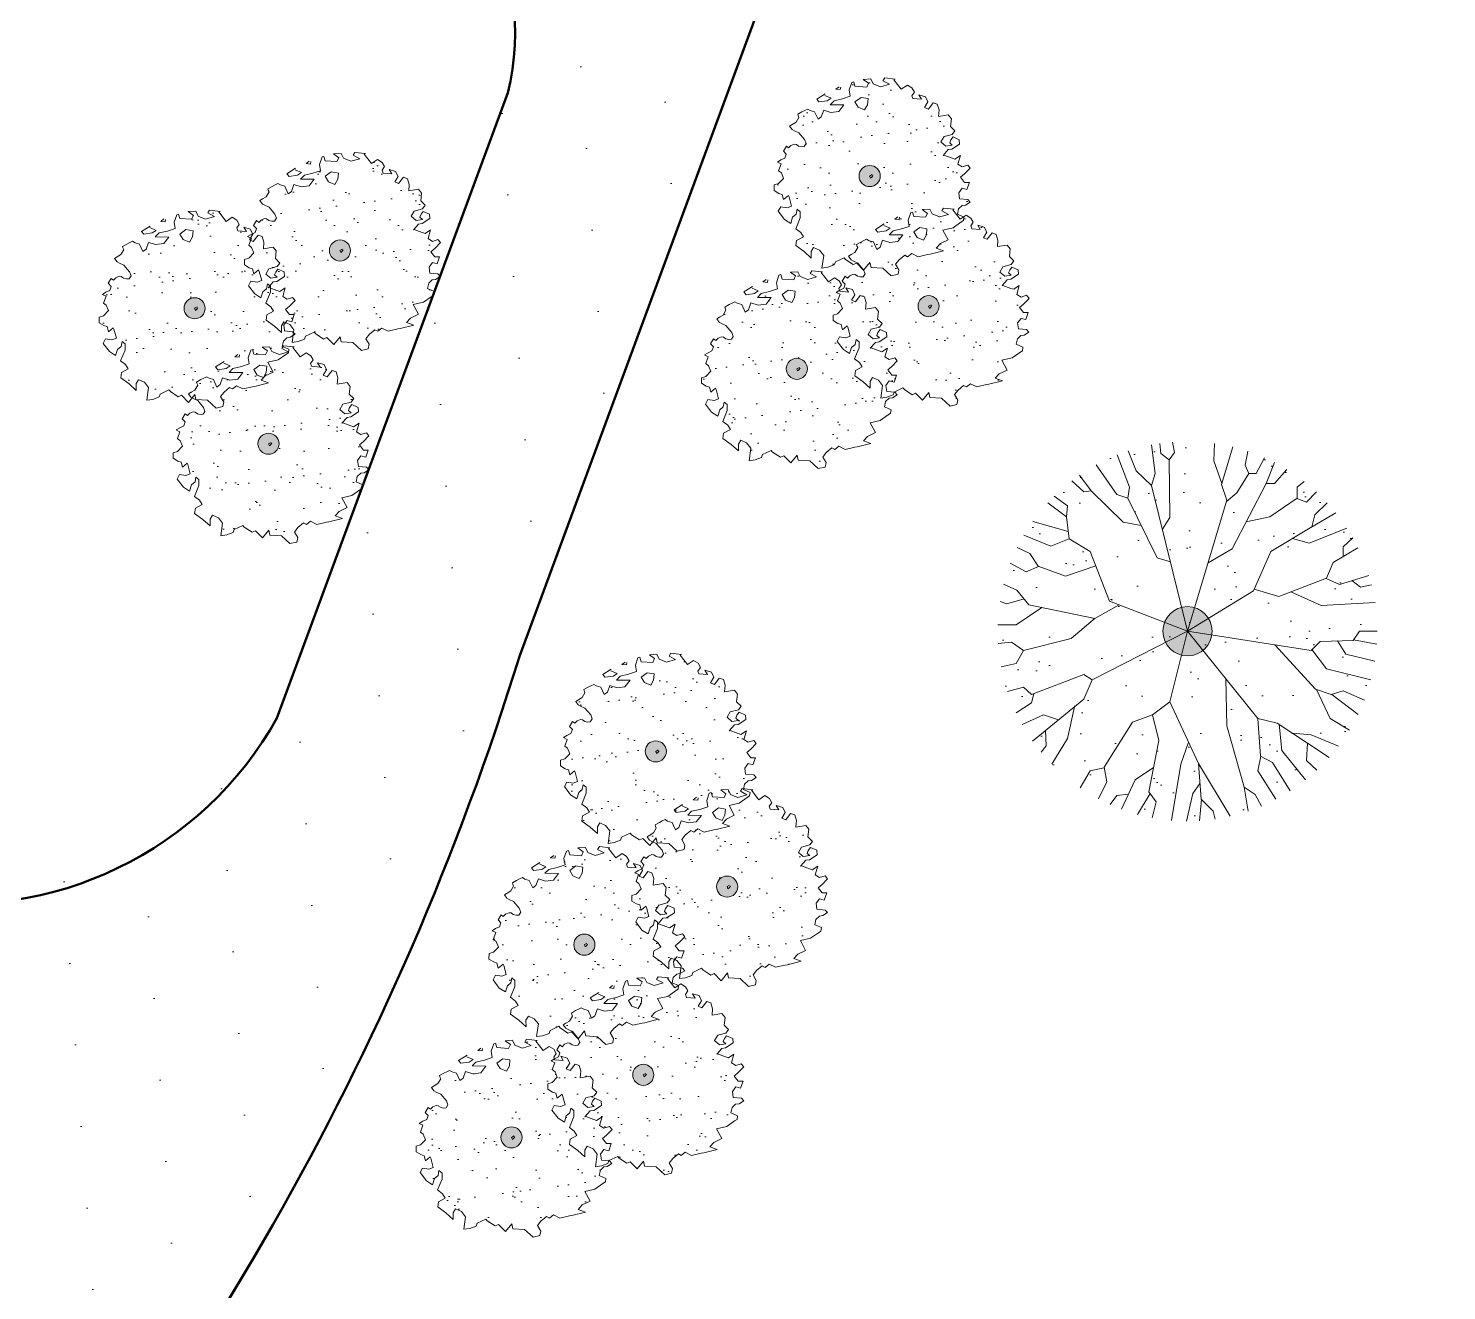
# Model space of a CAD drawing. Header units: millimetres. Extents: x -1763 to 200130, y 32327 to 185293.
# Drawn here: x 77843 to 91613, y 65595 to 77848 of the extents above; entities that cross this region are included whole.
import ezdxf

# ---------------------------------------------------------------- set-up
doc = ezdxf.new("R2010")
doc.units = ezdxf.units.MM
for name, color, linetype, lineweight in [('3', 7, 'Continuous', 9), ('road', 7, 'Continuous', 50), ('trees', 7, 'Continuous', 20)]:
    doc.layers.add(name, color=color, linetype=linetype, lineweight=lineweight)
pattern_1 = [(93.99999999999993, (-123843172.1854587, -85020526.08981256), (-819.5010654109351, 340.5390314124682), [0, -793.7499999999999])]
pattern_2 = [(37.50000000000001, (0, 0), (-3.200062591968091, 97.88264746586847), [0, -77.21600000000001, 0, -86.36, 0, -82.55]), (7.499999999999999, (0, 0), (89.90465662760053, 143.3650201136709), [0, -41.65600000000001, 0, -69.596, 0, -26.67]), (327.5, (-62.48399999999999, 0), (158.1984740482916, 0.2874369357091382), [0, -25.4, 0, -91.44, 0, -119.38]), (317.5, (-62.48399999999999, 0), (152.7112904944594, 44.58586465144325), [0, -12.7, 0, -59.944, 0, -68.58])]

# ---------------------------------------------------------------- blocks, each defined once
blk = doc.blocks.new('K12-2')
at = {"linetype": 'Continuous'}
h = blk.add_hatch(dxfattribs=at)
h.set_pattern_fill('AR-SAND', scale=2, style=0)
h.set_pattern_definition(pattern_2)
h.paths.add_polyline_path([(106.7599999998965, 191.7999999996027), (104.3799999999938, 199.0479999999443), (110.6699999998018, 207.7104999998483), (104.7199999998157, 218.1399999999485), (93.32999999992532, 225.3874999996697), (78.19949999998423, 215.1344999997454), (60.00999999992199, 238.4689999998955), (63.40949999980869, 239.8829999997324), (37.22999999990861, 242.8884999999355), (32.80999999992854, 235.9944999998333), (48.95999999985361, 227.3319999999294), (26.8599999999424, 220.968499999799), (8.499999999912687, 228.3924999996962), (2.719999999953866, 240.4139999998734), (-15.98000000012692, 239.3529999999373), (-2.890000000206771, 229.8069999997097), (-7.310000000186828, 220.2609999999332), (-36.38000000001011, 222.2054999997417), (-39.44050000018433, 233.1659999999829), (-44.2000000000462, 231.7514999999694), (-50.49000000008347, 213.1899999999369), (-47.94000000015331, 197.6339999996489), (-67.32000000011107, 191.2699999998002), (-88.06000000004312, 186.4974999998594), (-97.58000000010905, 176.7749999999069), (-63.75000000002728, 176.4214999998294), (-76.33050000004188, 159.9809999997888), (-96.0500000001066, 157.5060000000085), (-113.7300000000341, 163.1634999998787), (-119.8504999999841, 146.3694999997606), (-127.8400000001075, 140.5359999998836), (-136.5100000000438, 159.0974999999162), (-147.3900000000886, 162.2789999996676), (-153.5100000000984, 165.9915000000183), (-160.4800000000064, 162.6329999999148), (-167.7900000001952, 158.9205000000222), (-178.1605000001055, 152.9104999999618), (-177.3100000000359, 149.7285000000339), (-175.4400000002079, 144.9554999999236), (-182.4100000001181, 133.1109999996406), (-191.5900000001336, 127.6315000000035), (-198.2199999999921, 123.5659999997515), (-192.1000000002114, 115.080499999749), (-186.3200000000233, 111.898499999821), (-175.4400000002079, 106.948999999986), (-161.1600000001108, 90.1549999998679), (-157.420500000173, 80.25550000002113), (-162.1800000000349, 73.00799999984154), (-168.9800000001468, 72.65499999994063), (-176.1200000000845, 74.4219999996858), (-181.5599999999922, 78.48849999981759), (-186.6600000000745, 79.19499999979598), (-194.9905000001327, 75.48299999962181), (-200.7700000001478, 69.6494999997376), (-206.3800000000829, 74.06849999960832), (-213.6900000000442, 61.87149999959366), (-206.5500000001066, 54.26999999963298), (-210.1205000001301, 44.37099999995553), (-219.9805000000213, 39.77450000002136), (-228.4799999999905, 34.29400000004536), (-219.3000000002048, 29.87499999971624), (-225.5905000001822, 12.90500000004249), (-218.6200000001027, 7.601999999678797), (-213.0100000001675, -5.833500000335321), (-225.4199999999856, -18.73750000004658), (-236.1300000000028, -22.09650000031979), (-236.3000000000302, -35.70850000005884), (-224.5700000000853, -42.77900000033696), (-216.4105000001673, -45.4310000000114), (-213.1800000001949, -58.15900000015974), (-201.279999999997, -48.25900000014372), (-199.7499999999945, -51.61799999996565), (-193.800000000012, -74.24500000025), (-204.680000000053, -78.3110000002125), (-220.3200000001288, -75.83599999998114), (-226.2705000000551, -87.32600000030654), (-210.9700000000904, -107.4785000000702), (-195.5000000000382, -117.2010000000228), (-190.7400000000071, -101.9980000000941), (-182.070000000067, -94.57400000019696), (-179.6900000001642, -82.37650000001304), (-172.2100000001792, -88.38700000024254), (-172.2100000001792, -103.4125000001077), (-183.090500000164, -130.2825000002485), (-170.8500000002004, -139.6509999999616), (-164.2200000001158, -150.2580000001253), (-181.2200000001667, -159.4505000002755), (-182.9200000001965, -172.3544999999866), (-162.3505000000021, -187.2040000002962), (-144.5000000001073, -203.2905000000974), (-144.6700000001347, -186.6735000003245), (-138.7200000001485, -176.951000000372), (-124.2700000000241, -183.3145000000513), (-113.9005000000016, -196.3960000002771), (-118.1500000000142, -227.685000000296), (-103.3605000000079, -225.564000000304), (-87.55050000013398, -219.7304999999687), (-85.0000000000382, -212.4825000000783), (-63.41000000020539, -202.2295000001614), (-60.01000000014926, -206.295500000124), (-40.63000000019201, -219.2000000000044), (-32.130499999992, -215.4880000002813), (-14.96000000019922, -232.9880000002086), (0.6799999998765998, -213.7200000001976), (3.399499999886757, -226.0940000001065), (32.29999999985013, -227.8620000001901), (53.20949999986625, -247.3070000000953), (70.20999999986088, -243.2410000001255), (72.24999999994178, -232.2815000002302), (64.25999999987833, -218.4930000003078), (72.92949999987472, -207.5330000002432), (86.86999999986436, -196.0430000003762), (93.84000000000017, -199.9315000002753), (104.0399999999427, -191.9765000002371), (119.8499999998166, -199.7545000003811), (143.479500000012, -194.2750000002924), (149.5999999999658, -193.3905000000814), (183.0899999999928, -184.905999999959), (165.0700000000143, -178.1880000003221), (175.0994999999893, -167.4050000001444), (194.4799999998868, -158.0360000002693), (181.3894999997974, -133.6410000003525), (206.7199999999065, -127.9845000003697), (225.9299999998366, -114.3730000003415), (232.3899999998976, -110.3065000002098), (233.4099999998215, -101.4680000002991), (217.2599999998965, -94.39750000001368), (219.9799999998504, -81.13950000006301), (228.8194999998741, -72.83100000040578), (237.1499999999287, -71.77000000001863), (248.7099999998463, -64.52250000029743), (242.9299999998875, -57.98200000026554), (222.5300000000061, -56.03700000028766), (220.6599999999526, -41.36450000033077), (228.9899999998416, -30.05100000018865), (240.7194999998428, -33.23350000027859), (247.0099999998202, -15.55550000011863), (235.1094999999078, -15.55550000011863), (225.24999999996, -3.005000000033772), (235.1094999999078, 5.3034999996235), (248.8799999998737, 19.445499999616), (242.7599999998638, 27.04700000003503), (228.9899999998416, 22.62749999999506), (218.2794999998805, 29.34449999975185), (224.5699999998579, 50.91099999981093), (210.7999999998356, 41.89599999972416), (203.9999999999533, 44.19399999960285), (183.9399999998932, 51.61849999967671), (181.8999999998159, 50.91099999981087), (194.6499999999105, 65.40699999959178), (203.8294999999853, 66.64449999971112), (222.8699999998317, 79.01849999961996), (222.0199999999313, 89.97849999968454), (206.5499999998792, 96.8724999997867), (200.9399999999478, 89.62499999961445), (198.2199999999939, 82.37749999989316), (204.5099999998019, 76.72049999973387), (188.699999999928, 74.24549999996087), (176.4599999999082, 84.67549999977197), (184.2799999999443, 97.75649999982852), (204.6799999998257, 103.2364999996353), (211.309999999914, 112.0750000000044), (200.0899999998183, 122.8584999998929), (202.4695000000065, 141.9499999997207), (194.8199999999379, 151.4959999999483), (170.3399999998983, 147.4299999999857), (171.8699999999007, 163.693499999681), (167.449999999917, 177.8354999996737), (157.2499999999782, 181.3709999996718), (145.3500000000094, 165.6379999999408), (135.6599999999162, 169.7034999997413), (143.9899999998051, 183.4924999998256), (138.039999999819, 196.0429999999178), (121.7194999999265, 200.8164999997462), (128.1799999999312, 190.0329999998576)])
h.paths.add_polyline_path([(-12.58000000007092, 163.8699999998572), (-28.22050000008675, 170.2339999997057), (-36.38000000001009, 183.8454999997339), (-21.42000000003463, 194.8054999997985), (-3.91000000013082, 191.7999999996028), (-5.440000000133297, 176.7749999999069)], flags=16)
h.paths.add_polyline_path([(26.14384128001319, 0, -1), (-26.14384128001319, 0, -1)], flags=16)
h = blk.add_hatch(color=256, dxfattribs=at)
edge = h.paths.add_edge_path()
edge.add_arc((0, 0), 26.14384128001319, 0, 360)
for p, q in [((-75.82000000002336, 221.144999999975), (-83.8100000000868, 215.1344999997455)), ((-83.8100000000868, 215.1344999997455), (-72.93000000004213, 214.0739999999787)), ((-72.93000000004213, 214.0739999999787), (-71.74050000003444, 220.0844999997571)), ((-44.2000000000462, 231.7514999999694), (-50.49000000008346, 213.1899999999368)), ((-50.49000000008346, 213.1899999999368), (-47.9400000001533, 197.6339999996489)), ((-39.44050000018433, 233.1659999999829), (-44.2000000000462, 231.7514999999694)), ((-36.38000000001011, 222.2054999997417), (-39.44050000018433, 233.1659999999829)), ((-7.310000000186847, 220.2609999999331), (-36.38000000001011, 222.2054999997417)), ((2.71999999995387, 240.4139999998733), (-15.98000000012689, 239.3529999999373)), ((-15.98000000012689, 239.3529999999373), (-2.890000000206783, 229.8069999997097)), ((-2.890000000206783, 229.8069999997097), (-7.310000000186847, 220.2609999999331)), ((8.499999999912689, 228.3924999996962), (2.71999999995387, 240.4139999998733)), ((26.85999999994237, 220.968499999799), (8.499999999912689, 228.3924999996962)), ((48.95999999985361, 227.3319999999294), (26.85999999994237, 220.968499999799)), ((37.22999999990861, 242.8884999999354), (32.80999999992855, 235.9944999998334)), ((32.80999999992855, 235.9944999998334), (48.95999999985361, 227.3319999999294)), ((63.40949999980876, 239.8829999997324), (37.22999999990861, 242.8884999999354)), ((60.009999999922, 238.4689999998955), (63.40949999980876, 239.8829999997324)), ((78.19949999998425, 215.1344999997455), (60.009999999922, 238.4689999998955)), ((93.32999999992535, 225.3874999996697), (78.19949999998425, 215.1344999997455)), ((104.7199999998156, 218.1399999999485), (93.32999999992535, 225.3874999996697)), ((110.6699999998018, 207.7104999998483), (104.7199999998156, 218.1399999999485)), ((-110.1600000001799, 203.6444999998785), (-131.2400000001635, 190.2095000000336)), ((-131.2400000001635, 190.2095000000336), (-125.8000000000266, 183.4924999998257)), ((-125.8000000000266, 183.4924999998257), (-105.0600000000941, 186.4974999998594)), ((-111.0100000000803, 199.7554999998101), (-111.0100000000803, 199.7554999998101)), ((-95.37000000000444, 192.8609999999899), (-111.0100000000803, 199.7554999998101)), ((-105.0600000000941, 186.4974999998594), (-95.37000000000444, 192.8609999999899)), ((-88.06000000004315, 186.4974999998594), (-97.58000000010907, 176.7749999999069)), ((-97.58000000010907, 176.7749999999069), (-63.75000000002728, 176.4214999998294)), ((-67.32000000011067, 191.2699999998003), (-88.06000000004315, 186.4974999998594)), ((-63.75000000002728, 176.4214999998294), (-76.33050000004187, 159.9809999997888)), ((-47.9400000001533, 197.6339999996489), (-67.32000000011067, 191.2699999998003)), ((-21.42000000003463, 194.8054999997985), (-36.38000000001011, 183.8454999997339)), ((-36.38000000001011, 183.8454999997339), (-28.22050000008676, 170.2339999997057)), ((-3.910000000130822, 191.7999999996027), (-21.42000000003463, 194.8054999997985)), ((-12.58000000007087, 163.8699999998571), (-5.440000000133296, 176.7749999999069)), ((-5.440000000133296, 176.7749999999069), (-3.910000000130822, 191.7999999996027)), ((104.3799999999937, 199.0479999999443), (110.6699999998018, 207.7104999998483)), ((106.7599999998965, 191.7999999996027), (104.3799999999937, 199.0479999999443)), ((128.1799999999312, 190.0329999998576), (106.7599999998965, 191.7999999996027)), ((138.039999999819, 196.0429999999178), (121.7194999999265, 200.8164999997462)), ((121.7194999999265, 200.8164999997462), (128.1799999999312, 190.0329999998576)), ((135.6599999999162, 169.7034999997413), (143.9899999998051, 183.4924999998257)), ((143.9899999998051, 183.4924999998257), (138.039999999819, 196.0429999999178)), ((157.2499999999782, 181.3709999996718), (145.3500000000095, 165.6379999999408)), ((167.4499999999171, 177.8354999996736), (157.2499999999782, 181.3709999996718)), ((171.8699999999008, 163.6934999996811), (167.4499999999171, 177.8354999996736)), ((-175.4400000002079, 144.9554999999236), (-182.4100000001181, 133.1109999996406)), ((-167.7900000001955, 158.920500000022), (-178.1605000001055, 152.9104999999618)), ((-178.1605000001055, 152.9104999999618), (-177.3100000000359, 149.7285000000338)), ((-177.3100000000359, 149.7285000000338), (-175.4400000002079, 144.9554999999236)), ((-160.4800000000087, 162.6329999999143), (-167.7900000001955, 158.920500000022)), ((-153.5100000000984, 165.9915000000183), (-160.4800000000087, 162.6329999999143)), ((-147.3900000000885, 162.2789999996676), (-153.5100000000984, 165.9915000000183)), ((-136.5100000000439, 159.0974999999162), (-147.3900000000885, 162.2789999996676)), ((-127.8400000001075, 140.5359999998836), (-136.5100000000439, 159.0974999999162)), ((-119.8504999999841, 146.3694999997606), (-127.8400000001075, 140.5359999998836)), ((-113.7300000000341, 163.1634999998787), (-119.8504999999841, 146.3694999997606)), ((-96.05000000010659, 157.5060000000085), (-113.7300000000341, 163.1634999998787)), ((-76.33050000004187, 159.9809999997888), (-96.05000000010659, 157.5060000000085)), ((-28.22050000008676, 170.2339999997057), (-12.58000000007087, 163.8699999998571)), ((145.3500000000095, 165.6379999999408), (135.6599999999162, 169.7034999997413)), ((170.3399999998983, 147.4299999999857), (171.8699999999008, 163.6934999996811)), ((194.8199999999379, 151.4959999999483), (170.3399999998983, 147.4299999999857)), ((202.4695000000065, 141.9499999997206), (194.8199999999379, 151.4959999999483)), ((200.0899999998182, 122.858499999893), (202.4695000000065, 141.9499999997206)), ((-191.5900000001329, 127.6315000000031), (-198.2199999999921, 123.5659999997515)), ((-198.2199999999921, 123.5659999997515), (-192.1000000002114, 115.080499999749)), ((-192.1000000002114, 115.080499999749), (-186.3200000000234, 111.8984999998211)), ((-182.4100000001181, 133.1109999996406), (-191.5900000001329, 127.6315000000031)), ((-186.3200000000234, 111.8984999998211), (-175.4400000002079, 106.948999999986)), ((-175.4400000002079, 106.948999999986), (-161.1600000001108, 90.15499999986787)), ((211.309999999914, 112.0750000000044), (200.0899999998182, 122.858499999893)), ((204.6799999998257, 103.2364999996353), (211.309999999914, 112.0750000000044)), ((-206.3800000000829, 74.06849999960832), (-213.6900000000442, 61.87149999959365)), ((-200.7700000001478, 69.6494999997376), (-206.3800000000829, 74.06849999960832)), ((-194.9905000001327, 75.48299999962182), (-200.7700000001478, 69.6494999997376)), ((-186.6600000000744, 79.19499999979598), (-194.9905000001327, 75.48299999962182)), ((-181.5599999999922, 78.48849999981758), (-186.6600000000744, 79.19499999979598)), ((-176.1200000000845, 74.4219999996858), (-181.5599999999922, 78.48849999981758)), ((-168.9800000001469, 72.65499999994063), (-176.1200000000845, 74.4219999996858)), ((-162.1800000000349, 73.00799999984156), (-168.9800000001469, 72.65499999994063)), ((-157.420500000173, 80.25550000002113), (-162.1800000000349, 73.00799999984156)), ((-161.1600000001108, 90.15499999986787), (-157.420500000173, 80.25550000002113)), ((176.4599999999082, 84.675499999772), (184.2799999999443, 97.75649999982852)), ((188.699999999928, 74.24549999996088), (176.4599999999082, 84.675499999772)), ((184.2799999999443, 97.75649999982852), (204.6799999998257, 103.2364999996353)), ((204.5099999998019, 76.72049999973387), (188.699999999928, 74.24549999996088)), ((200.9399999999478, 89.62499999961437), (198.2199999999939, 82.37749999989319)), ((198.2199999999939, 82.37749999989319), (204.5099999998019, 76.72049999973387)), ((206.5499999998792, 96.87249999978667), (200.9399999999478, 89.62499999961437)), ((203.8294999999853, 66.64449999971112), (222.8699999998316, 79.01849999961996)), ((222.0199999999313, 89.97849999968457), (206.5499999998792, 96.87249999978667)), ((222.8699999998316, 79.01849999961996), (222.0199999999313, 89.97849999968457)), ((-219.9805000000215, 39.77450000002136), (-228.4799999999905, 34.29400000004534)), ((-210.1205000001301, 44.37099999995553), (-219.9805000000215, 39.77450000002136)), ((-213.6900000000442, 61.87149999959365), (-206.5500000001066, 54.269999999633)), ((-206.5500000001066, 54.269999999633), (-210.1205000001301, 44.37099999995553)), ((181.8999999998159, 50.91099999981088), (194.6499999999105, 65.40699999959179)), ((183.9399999998932, 51.61849999967671), (181.8999999998159, 50.91099999981088)), ((203.9999999999527, 44.19399999960297), (183.9399999998932, 51.61849999967671)), ((194.6499999999105, 65.40699999959179), (203.8294999999853, 66.64449999971112)), ((210.7999999998356, 41.89599999972415), (203.9999999999527, 44.19399999960297)), ((224.5699999998578, 50.91099999981088), (210.7999999998356, 41.89599999972415)), ((218.2794999998805, 29.34449999975186), (224.5699999998578, 50.91099999981088)), ((-228.4799999999905, 34.29400000004534), (-219.3000000002048, 29.87499999971624)), ((-219.3000000002048, 29.87499999971624), (-225.5905000001821, 12.90500000004249)), ((-225.5905000001821, 12.90500000004249), (-218.6200000001027, 7.60199999967881)), ((-218.6200000001027, 7.60199999967881), (-213.0100000001676, -5.833500000335334)), ((6.28999999980806, 3.53599999970902), (0, 0)), ((0, 0), (2.039999999851716, -5.30350000008184)), ((5.099499999916588, -2.828000000139582), (7.989999999837892, 1.414500000006228)), ((228.9899999998415, 22.62749999999505), (218.2794999998805, 29.34449999975186)), ((225.24999999996, -3.00500000003376), (235.1094999999077, 5.303499999623455)), ((242.7599999998638, 27.04700000003504), (228.9899999998415, 22.62749999999505)), ((235.1094999999077, 5.303499999623455), (248.8799999998737, 19.445499999616)), ((248.8799999998737, 19.445499999616), (242.7599999998638, 27.04700000003504)), ((-236.1300000000028, -22.09650000031979), (-236.3000000000302, -35.70850000005885)), ((-225.4199999999855, -18.73750000004657), (-236.1300000000028, -22.09650000031979)), ((-213.0100000001676, -5.833500000335334), (-225.4199999999855, -18.73750000004657)), ((2.039999999851716, -5.30350000008184), (5.099499999916588, -2.828000000139582)), ((220.6599999999526, -41.36450000033074), (228.9899999998415, -30.05100000018865)), ((235.1094999999077, -15.55550000011863), (225.24999999996, -3.00500000003376)), ((228.9899999998415, -30.05100000018865), (240.7194999998428, -33.23350000027858)), ((247.0099999998201, -15.55550000011863), (235.1094999999077, -15.55550000011863)), ((240.7194999998428, -33.23350000027858), (247.0099999998201, -15.55550000011863)), ((-236.3000000000302, -35.70850000005885), (-224.5700000000852, -42.77900000033696)), ((-224.5700000000852, -42.77900000033696), (-216.4105000001673, -45.43100000001141)), ((-216.4105000001673, -45.43100000001141), (-213.1800000001949, -58.15900000015972)), ((-213.1800000001949, -58.15900000015972), (-201.279999999997, -48.25900000014371)), ((-201.279999999997, -48.25900000014371), (-199.7499999999945, -51.61799999996583)), ((-199.7499999999945, -51.61799999996583), (-193.800000000012, -74.24500000025)), ((222.5300000000061, -56.03700000028766), (220.6599999999526, -41.36450000033074)), ((242.9299999998875, -57.98200000026554), (222.5300000000061, -56.03700000028766)), ((237.1499999999287, -71.77000000001863), (248.7099999998463, -64.52250000029744)), ((248.7099999998463, -64.52250000029744), (242.9299999998875, -57.98200000026554)), ((-220.3200000001289, -75.83599999998114), (-226.2705000000551, -87.32600000030652)), ((-226.2705000000551, -87.32600000030652), (-210.9700000000903, -107.4785000000702)), ((-204.680000000053, -78.31100000021252), (-220.3200000001289, -75.83599999998114)), ((-193.800000000012, -74.24500000025), (-204.680000000053, -78.31100000021252)), ((-195.5000000000382, -117.2010000000228), (-190.7400000000071, -101.9980000000942)), ((-190.7400000000071, -101.9980000000942), (-182.070000000067, -94.57400000019697)), ((-172.2100000001792, -103.4125000001077), (-183.090500000164, -130.2825000002485)), ((-182.070000000067, -94.57400000019697), (-179.6900000001642, -82.37650000001304)), ((-179.6900000001642, -82.37650000001304), (-172.2100000001792, -88.38700000024255)), ((-172.2100000001792, -88.38700000024255), (-172.2100000001792, -103.4125000001077)), ((217.2599999998965, -94.39750000001368), (219.9799999998504, -81.13950000006298)), ((233.4099999998216, -101.4680000002991), (217.2599999998965, -94.39750000001368)), ((219.9799999998504, -81.13950000006298), (228.8194999998741, -72.83100000040577)), ((228.8194999998741, -72.83100000040577), (237.1499999999287, -71.77000000001863)), ((232.3899999998976, -110.3065000002098), (233.4099999998216, -101.4680000002991)), ((-210.9700000000903, -107.4785000000702), (-195.5000000000382, -117.2010000000228)), ((-183.090500000164, -130.2825000002485), (-170.8500000002005, -139.6509999999616)), ((-170.8500000002005, -139.6509999999616), (-164.2200000001158, -150.2580000001253)), ((181.3894999997974, -133.6410000003525), (206.7199999999066, -127.9845000003697)), ((194.4799999998868, -158.0360000002693), (181.3894999997974, -133.6410000003525)), ((206.7199999999066, -127.9845000003697), (225.9299999998366, -114.3730000003416)), ((225.9299999998366, -114.3730000003416), (232.3899999998976, -110.3065000002098)), ((-181.2200000001667, -159.4505000002755), (-182.9200000001965, -172.3544999999867)), ((-182.9200000001965, -172.3544999999867), (-162.3505000000023, -187.2040000002962)), ((-164.2200000001158, -150.2580000001253), (-181.2200000001667, -159.4505000002755)), ((165.0700000000143, -178.1880000003221), (175.0994999999893, -167.4050000001444)), ((175.0994999999893, -167.4050000001444), (194.4799999998868, -158.0360000002693)), ((-162.3505000000023, -187.2040000002962), (-144.5000000001073, -203.2905000000974)), ((-144.6700000001347, -186.6735000003246), (-138.7200000001485, -176.951000000372)), ((-144.5000000001073, -203.2905000000974), (-144.6700000001347, -186.6735000003246)), ((-138.7200000001485, -176.951000000372), (-124.2700000000241, -183.3145000000513)), ((-124.2700000000241, -183.3145000000513), (-113.9005000000016, -196.3960000002771)), ((-113.9005000000016, -196.3960000002771), (-118.1500000000142, -227.685000000296)), ((-85.0000000000382, -212.4825000000783), (-63.4100000002054, -202.2295000001614)), ((-63.4100000002054, -202.2295000001614), (-60.01000000014938, -206.2955000001239)), ((-60.01000000014938, -206.2955000001239), (-40.63000000019201, -219.2000000000044)), ((64.25999999987835, -218.4930000003078), (72.92949999987468, -207.5330000002432)), ((72.92949999987468, -207.5330000002432), (86.86999999986438, -196.0430000003762)), ((86.86999999986438, -196.0430000003762), (93.84000000000015, -199.9315000002753)), ((93.84000000000015, -199.9315000002753), (104.0399999999427, -191.9765000002371)), ((104.0399999999427, -191.9765000002371), (119.8499999998166, -199.7545000003811)), ((119.8499999998166, -199.7545000003811), (143.4795000000122, -194.2750000002925)), ((143.4795000000122, -194.2750000002925), (149.5999999999658, -193.3905000000814)), ((149.5999999999658, -193.3905000000814), (183.0899999999929, -184.905999999959)), ((183.0899999999929, -184.905999999959), (165.0700000000143, -178.1880000003221)), ((-118.1500000000142, -227.685000000296), (-103.360500000008, -225.5640000003041)), ((-103.360500000008, -225.5640000003041), (-87.55050000013398, -219.7304999999687)), ((-87.55050000013398, -219.7304999999687), (-85.0000000000382, -212.4825000000783)), ((-40.63000000019201, -219.2000000000044), (-32.13049999999203, -215.4880000002813)), ((-32.13049999999203, -215.4880000002813), (-14.96000000019922, -232.9880000002086)), ((-14.96000000019922, -232.9880000002086), (0.6799999998765998, -213.7200000001976)), ((0.6799999998765998, -213.7200000001976), (3.399499999886757, -226.0940000001065)), ((3.399499999886757, -226.0940000001065), (32.29999999985012, -227.8620000001902)), ((32.29999999985012, -227.8620000001902), (53.20949999986624, -247.3070000000953)), ((53.20949999986624, -247.3070000000953), (70.20999999986088, -243.2410000001255)), ((72.24999999994179, -232.2815000002302), (64.25999999987835, -218.4930000003078)), ((70.20999999986088, -243.2410000001255), (72.24999999994179, -232.2815000002302))]:
    blk.add_line(p, q, dxfattribs=at)
blk.add_circle((0, 0), 26.14384128001319, dxfattribs=at)
blk = doc.blocks.new('K12-3')
at = {"linetype": 'Continuous'}
h = blk.add_hatch(dxfattribs=at)
h.set_pattern_fill('AR-SAND', scale=2, style=0)
h.set_pattern_definition(pattern_2)
edge = h.paths.add_edge_path()
edge.add_arc((0, 0), 250.0008247592222, 0, 360)
h = blk.add_hatch(color=256, dxfattribs=at)
edge = h.paths.add_edge_path()
edge.add_arc((0, 0), 32.44010559534166, 0, 360)
for p, q in [((-42.38299999997253, 207.6539999998204), (-47.51149999992776, 245.4434999999648)), ((-35.14300000006187, 234.2244999999821), (-36.49999999993088, 247.3199999999451)), ((-17.04249999988679, 235.4314999997769), (-19.68650000003254, 249.223499999971)), ((34.84600000001592, 224.5615000001635), (35.53250000004482, 247.4615000000995)), ((-76.17099999992934, 189.5380000000841), (-92.72450000002937, 232.1680000000015)), ((-67.72399999999834, 211.2769999998818), (-78.05750000011176, 237.5010000000657)), ((-24.28250000002663, 225.7700000000114), (-35.14300000006187, 234.2244999999821)), ((-24.28250000002663, 225.7700000000114), (-17.04249999988679, 235.4314999997769)), ((-23.07599999994636, 149.6830000000955), (-24.28250000002663, 225.7700000000114)), ((45.24749999996129, 194.622999999865), (34.84600000001592, 224.5615000001635)), ((44.82649999999921, 193.2280000000901), (59.76800000007643, 242.7499999998872)), ((75.87400000011257, 218.5230000000047), (79.61950000003708, 236.9825000000674)), ((90.35399999993388, 207.6539999998204), (101.2514999999912, 228.5784999999123)), ((-126.8525000000409, 184.7075000000586), (-142.1035000000738, 205.6845000001886)), ((-93.06450000008044, 179.8764999998639), (-120.1260000000257, 219.2479999998795)), ((-47.2099999999482, 191.9535000001815), (-67.72399999999834, 211.2769999998818)), ((-47.2099999999482, 191.9535000001815), (-42.38299999997253, 207.6539999998204)), ((65.01350000007733, 182.2910000000775), (80.70049999992261, 207.6539999998204)), ((80.70049999992261, 207.6539999998204), (75.87400000011257, 218.5230000000047)), ((80.70049999992261, 207.6539999998204), (90.35399999993388, 207.6539999998204)), ((103.6280000000734, 194.3685000001096), (114.55799999999, 222.208000000137)), ((114.4885000001086, 194.3685000001096), (131.0054999999011, 212.9249999998137)), ((-136.5060000000522, 183.4994999999253), (-152.419499999949, 198.1620000001385)), ((-78.58450000003359, 175.0449999999546), (-76.17099999992934, 189.5380000000841)), ((0, 0), (-47.2099999999482, 191.9535000001815)), ((51.72300000003816, 172.5255000001198), (44.82649999999921, 193.2280000000901)), ((58.98000000002139, 108.6194999998042), (103.6280000000734, 194.3685000001096)), ((103.6280000000734, 194.3685000001096), (114.4885000001086, 194.3685000001096)), ((144.6559999999408, 189.5380000000841), (153.5149999999703, 197.314500000175)), ((144.6559999999408, 175.0449999999546), (144.6559999999408, 189.5380000000841)), ((-159.4334999999774, 150.8905000000595), (-183.920500000113, 169.3315000002258)), ((-158.2264999999534, 165.3835000001891), (-175.5915000001078, 177.9535000000578)), ((-126.8525000000409, 184.7075000000586), (-136.5060000000522, 183.4994999999253)), ((-84.61800000008952, 143.6444999999367), (-126.8525000000409, 184.7075000000586)), ((-78.58450000003359, 175.0449999999546), (-93.06450000008044, 179.8764999998639)), ((-39.96950000009747, 96.54249999994136), (-78.58450000003359, 175.0449999999546)), ((0, 0), (51.72300000003816, 172.5255000001198)), ((51.2220000000525, 170.8534999997937), (65.01350000007733, 182.2910000000775)), ((108.454500000109, 150.8905000000595), (144.6559999999408, 175.0449999999546)), ((144.0984999999273, 174.6729999999843), (156.7230000000563, 170.2135000000453)), ((156.7230000000563, 170.2135000000453), (169.8045000000566, 183.484000000135)), ((167.5835000000916, 153.3060000001569), (183.9294999999765, 169.3220000001929)), ((-159.4334999999774, 150.8905000000595), (-158.2264999999534, 165.3835000001891)), ((-155.813500000022, 121.9044999998005), (-159.4334999999774, 150.8905000000595)), ((-33.08199999992212, 134.5099999998638), (-23.07599999994636, 149.6830000000955)), ((77.44499999989785, 144.083000000137), (108.454500000109, 150.8905000000595)), ((162.5435000000834, 136.7530000002262), (195.2504999999292, 156.1314999999013)), ((163.9634999999107, 137.6055000000633), (167.5835000000916, 153.3060000001569)), ((-157.0200000001023, 131.5669999999045), (-203.8669999999438, 144.6999999998297)), ((-60.93499999997221, 139.1640000001644), (-84.61800000008952, 143.6444999999367)), ((109.66099999996, 104.9975000000813), (163.9634999999107, 137.6055000000633)), ((160.3430000000117, 115.8664999998109), (209.7980000000935, 135.959499999899)), ((-179.9475000000239, 112.2435000002042), (-215.5705000000125, 126.6059999998106)), ((-155.813500000022, 121.9044999998005), (-179.9475000000239, 112.2435000002042)), ((-128.058999999892, 104.9975000000813), (-155.813500000022, 121.9044999998005)), ((138.4084999999686, 122.2600000000966), (160.3430000000117, 115.8664999998109)), ((204.9915000000074, 111.0355000000709), (217.6830000000809, 122.9400000001988)), ((-207.7014999999847, 102.5810000001002), (-224.3515000000116, 110.3010000001632)), ((-196.8409999999494, 85.67249999987325), (-207.7014999999847, 102.5810000001002)), ((-102.7185000000354, 39.77949999989505), (-128.058999999892, 104.9975000000813)), ((-22.4435000000085, 91.25350000022081), (-39.96950000009747, 96.54249999994136)), ((27.03900000005888, 90.18999999989319), (58.98000000002139, 108.6194999998042)), ((86.73399999997855, 53.06449999989127), (109.66099999996, 104.9975000000813)), ((191.7169999999278, 90.50350000006802), (224.5494999999682, 109.8974999999882)), ((205.259500000011, 98.50300000016432), (204.9915000000074, 111.0355000000709)), ((-212.5284999999603, 78.42650000020512), (-233.4484999998931, 89.45200000016484)), ((-196.1685000001125, 85.42649999981222), (-212.5284999999603, 78.42650000020512)), ((-160.6400000000576, 72.38749999987704), (-196.8409999999494, 85.67249999987325)), ((-120.744000000057, 86.17099999992206), (-160.6400000000576, 72.38749999987704)), ((183.2704999999369, 69.97300000011819), (191.7169999999278, 90.50350000006802)), ((-224.5955000000758, 54.2715000001408), (-242.1879999999401, 62.00600000011036)), ((120.5214999999953, 45.81850000022314), (183.2704999999369, 69.97300000011819)), ((182.4610000001048, 69.66099999999642), (200.164000000088, 61.51850000014747)), ((200.164000000088, 61.51850000014747), (238.9355000000251, 73.55099999995218)), ((216.5995000000294, 66.6190000001734), (227.9184999999889, 57.89550000008603)), ((227.9184999999889, 57.89550000008603), (242.3879999998935, 61.22199999981603)), ((-237.8690000000461, 36.15649999983361), (-246.9309999999023, 39.05100000019956)), ((-215.3299999999945, 42.85900000013498), (-237.8690000000461, 36.15649999983361)), ((-208.9080000000649, 34.94850000015504), (-224.5955000000758, 54.2715000001408)), ((0, 0), (-102.7185000000354, 39.77949999989505)), ((0, 0), (86.73399999997855, 53.06449999989127)), ((87.77149999991889, 55.41249999987485), (120.5214999999953, 45.81850000022314)), ((136.2085000000661, 51.85699999992721), (176.0300000000825, 33.74100000019098)), ((176.0300000000825, 33.74100000019098), (247.1379999999517, 37.71950000009383)), ((-191.7530000000625, 31.37199999991935), (-225.8019999999306, 8.378999999877124)), ((-122.0255000000616, 16.83249999996406), (-208.9080000000649, 34.94850000015504)), ((-90.19149999994625, 34.927499999867), (-122.0255000000616, 16.83249999996406)), ((-225.8019999999306, 8.378999999877124), (-249.853999999912, 8.541000000150234)), ((-121.506499999894, 17.12799999995696), (-153.3999999999178, -9.736999999859108)), ((0, 0), (-125.6455000000169, -64.0849999999773)), ((0, 0), (-23.07599999994636, -93.07099999978163)), ((0, 0), (92.76750000003813, -114.8100000000341)), ((0, 0), (162.757000000056, -25.43849999983649)), ((-231.8354999999865, -14.56850000022314), (-249.4890000000378, -15.98000000012689)), ((-216.1484999999157, -25.43849999983649), (-231.8354999999865, -14.56850000022314)), ((-153.3999999999178, -9.736999999859108), (-216.1484999999157, -25.43849999983649)), ((114.9015000000873, -17.95850000007704), (168.7899999999463, -76.16250000000946)), ((162.757000000056, -25.43849999983649), (174.823999999946, -13.36099999980433)), ((174.823999999946, -13.36099999980433), (218.2645000000339, -12.15349999984028)), ((197.7329999999711, -12.72400000016205), (208.6105000000789, -30.26950000003126)), ((218.2645000000339, -12.15349999984028), (226.7114999999649, -0.07550000009359792)), ((218.8865000000551, -11.26299999987168), (249.4185000000471, -17.05050000009578)), ((226.7114999999649, -0.07550000009359792), (250, -0.07649999997738632)), ((-216.1484999999157, -25.43849999983649), (-225.8019999999306, -42.34600000017963)), ((163.9625000000269, -24.23099999987244), (183.2704999999369, -49.59300000018629)), ((208.6105000000789, -30.26950000003126), (246.9005000000398, -39.24649999999019)), ((-225.8019999999306, -42.34600000017963), (-245.5469999999877, -46.97600000008606)), ((183.2704999999369, -49.59300000018629), (241.6964999999909, -63.90000000010332)), ((-216.1484999999157, -73.74750000008135), (-237.0224999999664, -79.5020000000477)), ((-205.2880000001096, -83.40850000013234), (-216.1484999999157, -73.74750000008135)), ((-136.5060000000522, -56.83899999985442), (-205.2880000001096, -83.40850000013234)), ((-125.6455000000169, -64.0849999999773), (-136.5060000000522, -56.83899999985442)), ((-125.6455000000169, -64.0849999999773), (-136.5060000000522, -89.44699999983641)), ((50.33499999990454, -62.29500000017651), (51.73949999994147, -124.4714999997996)), ((-202.5439999999871, -82.34899999979461), (-205.2880000001096, -94.27850000020044)), ((-136.5060000000522, -89.44699999983641), (-203.9624999999869, -144.56650000011)), ((-23.07599999994636, -93.07099999978163), (-46.00350000009712, -109.9795000000086)), ((-23.07599999994636, -93.07099999978163), (14.33199999996941, -173.9885000001777)), ((168.7899999999463, -76.16250000000946), (189.3044999999365, -83.40850000013234)), ((169.9275000000853, -76.5649999998459), (188.0969999999725, -114.8100000000341)), ((189.3044999999365, -83.40850000013234), (204.9915000000074, -78.57800000010684)), ((190.066500000059, -83.17399999987174), (224.7135000000089, -109.5620000000963)), ((204.9915000000074, -78.57800000010684), (232.952999999954, -90.73649999982081)), ((-205.2880000001096, -94.27850000020044), (-225.7230000000163, -107.4674999999843)), ((-189.6010000000388, -109.9795000000086), (-217.6904999998878, -122.926500000176)), ((-169.7850000000471, -116.6400000001886), (-189.6010000000388, -109.9795000000086)), ((-148.9360000000488, -99.60349999983009), (-158.2264999999534, -141.3805000001958)), ((-46.00350000009712, -109.9795000000086), (-72.55050000003394, -119.6405000000595)), ((-46.00350000009712, -109.9795000000086), (-37.55649999993693, -143.7949999999546)), ((-186.8844999999055, -130.6115000002137), (-185.9810000000834, -151.0419999999613)), ((-72.55050000003394, -119.6405000000595), (-109.9584999999461, -178.8194999999178)), ((51.73949999994147, -124.4714999997996), (74.66700000009223, -205.3890000001957)), ((92.76750000003813, -114.8100000000341), (96.38799999993353, -164.3275000001267)), ((92.76750000003813, -114.8100000000341), (118.1085000000639, -120.8485000001929)), ((118.1085000000639, -120.8485000001929), (157.9294999999111, -147.4189999998998)), ((120.615999999929, -122.5224999998318), (124.1414999999506, -157.0805000001201)), ((188.0969999999725, -114.8100000000341), (213.2874999999804, -130.4180000001907)), ((-158.2264999999534, -141.3805000001958), (-178.5379999998877, -174.9974999997903)), ((-37.55649999993693, -143.7949999999546), (-50.82999999990352, -211.4284999997835)), ((1.449500000035187, -146.1220000001049), (-8.595499999955791, -175.1964999998563)), ((138.4364999998979, -134.4119999998838), (162.757000000056, -136.5489999998317)), ((157.9294999999111, -147.4189999998998), (156.7230000000563, -170.3655000001163)), ((157.9294999999111, -147.4189999998998), (186.678000000029, -166.2875000001804)), ((162.757000000056, -136.5489999998317), (199.1215000000484, -151.1650000002192)), ((-185.9810000000834, -151.0419999999613), (-192.6189999999224, -159.3684999998004)), ((96.461500000034, -164.366500000142), (92.76750000003813, -183.650999999827)), ((96.38799999993353, -164.3275000001267), (112.0750000000044, -172.7810000002137)), ((124.1414999999506, -157.0805000001201), (155.3704999998918, -195.8580000000438)), ((-128.058999999892, -183.650999999827), (-141.4620000000468, -206.1279999998078)), ((-109.7810000001118, -179.767499999798), (-128.058999999892, -183.650999999827)), ((-109.9584999999461, -178.8194999999178), (-106.3384999999907, -198.1430000000728)), ((-44.57800000000134, -179.5729999998912), (-68.93050000007861, -195.7284999998592)), ((-8.595499999955791, -175.1964999998563), (-20.98900000009962, -249.1180000001805)), ((14.33199999996941, -173.9885000001777), (56.09950000007302, -243.62549999978)), ((14.33199999996941, -173.9885000001777), (17.95199999992474, -221.0905000001731)), ((92.76750000003813, -183.650999999827), (116.4624999998996, -221.215999999913)), ((112.0750000000044, -172.7810000002137), (135.338000000047, -210.1994999998169)), ((156.7230000000563, -170.3655000001163), (170.4709999999068, -182.8650000002199)), ((-106.3384999999907, -198.1430000000728), (-117.1480000000411, -220.8540000001449)), ((-68.93050000007861, -195.7284999998592), (-86.75199999993129, -234.4665000000532)), ((16.36200000007375, -200.4025000001093), (7.091499999889493, -213.8435000001664)), ((74.66700000009223, -205.3890000001957), (89.1475000000828, -215.051499999845)), ((74.66700000009223, -205.3890000001957), (79.93099999998958, -236.8774999999914)), ((-93.06450000008044, -216.258999999809), (-101.9014999999381, -228.2905000001847)), ((-77.49499999999898, -214.3439999999828), (-93.06450000008044, -216.258999999809)), ((-49.26449999993565, -213.5830000001988), (-65.84750000001804, -241.1729999998897)), ((-50.82999999990352, -211.4284999997835), (-41.17649999989226, -224.7134999997797)), ((7.091499999889493, -213.8435000001664), (-1.374500000110856, -249.9960000000101)), ((18.55500000010579, -221.6929999999593), (15.65449999998236, -249.5100000001003)), ((17.95199999992474, -221.0905000001731), (33.63899999999558, -236.7905000000974)), ((89.1475000000828, -215.051499999845), (97.50549999989744, -230.201500000021)), ((-41.17649999989226, -224.7134999997797), (-46.31199999994351, -245.6739999997808)), ((33.63899999999558, -236.7905000000974), (36.36099999994258, -247.342000000117))]:
    blk.add_line(p, q, dxfattribs=at)
blk.add_circle((0, 0), 32.44010559534166, dxfattribs=at)

msp = doc.modelspace()

# ---------------------------------------------------------------- hatches: boundary and pattern name
at = {"layer": '3', "linetype": 'Continuous'}
h = msp.add_hatch(dxfattribs=at)
h.set_pattern_fill('DOTS', color=256, scale=500, angle=94, style=0)
h.set_pattern_definition(pattern_1)
h.paths.add_polyline_path([(71666.33983462304, 85650.66507675126), (76248.15951560438, 82916.76594428718), (82135.25144854188, 80962.49522159249), (83532.47651183605, 81383.70866661146), (84583.85457848758, 82861.89173832536), (89624.49979065359, 96502.80190510675), (91500.51386146992, 95809.56947204843), (84799.36060710251, 77675.02008268982), (82568.00422158837, 77737.89459078014), (82277.54039287567, 78984.50465577096), (80945.89924538136, 80161.74834775552), (75062.73571034521, 82385.1745108366), (70759.50812146068, 85077.86842605472), (66804.6334521398, 88693.90835852548), (67549.24788925052, 89368.54478118196)])
h = msp.add_hatch(dxfattribs=at)
h.set_pattern_fill('DOTS', color=256, scale=500, angle=94, style=0)
h.set_pattern_definition(pattern_1)
h.paths.add_polyline_path([(56192.75086890161, 76953.64625037089), (76612.48159041256, 69393.55000522733), (78712.92252109945, 69697.72331761196), (80257.31418088824, 71153.48013404384), (82568.00422158837, 77737.89459078014), (84799.36060710251, 77675.02008268982), (80217.05820090324, 66235.32842164859), (77855.755949907, 62748.2891196385), (76677.18695353717, 61362.35891289636), (75193.23133728653, 62790.64289766923), (76022.97148439288, 64708.11608126387), (75294.50494079292, 67393.5798330456), (73973.00002612174, 68238.1048016958), (55498.34565602243, 75078.06596678868)])
at = {"layer": 'trees', "linetype": 'Continuous'}
h = msp.add_hatch(dxfattribs=at)
h.set_pattern_fill('AR-SAND', color=256, scale=20, style=0)
h.set_pattern_definition([(37.50000000000001, (-124632192.6392172, -85138317.1616941), (-32.00062591968091, 978.8264746586848), [0, -772.1600000000002, 0, -863.6000000000001, 0, -825.5000000000001]), (7.499999999999999, (-124632192.6392172, -85138317.1616941), (899.0465662760054, 1433.650201136709), [0, -416.56, 0, -695.9599999999999, 0, -266.7]), (327.5, (-124632817.4792173, -85138317.1616941), (1581.984740482916, 2.874369357091382), [0, -254, 0, -914.4000000000001, 0, -1193.8]), (317.5, (-124632817.4792173, -85138317.1616941), (1527.112904944594, 445.8586465144325), [0, -127, 0, -599.4399999999999, 0, -685.8])])
h.paths.add_polyline_path([(51700.9794832468, 62523.34746294469), (52018.38750420511, 57533.43241878226), (53016.3705130592, 57596.91402299702), (52698.96249210089, 62586.82906715944)])
h.paths.add_polyline_path([(51650.1941999197, 63321.73387002945), (52648.17720878124, 63385.21547424421), (52318.88376891613, 68561.97907561436), (51320.90076006204, 68498.4974713996)])
h.paths.add_polyline_path([(57426.05549171567, 72444.95460269973), (57773.25809821486, 73382.74474449083), (65275.57923265547, 70605.12389295921), (64928.37662615627, 69667.33375093713)])
h.paths.add_polyline_path([(65678.60873968154, 69389.57166597247), (66025.81134606898, 70327.36180764437), (74278.5627021715, 67271.90552414209), (73931.36009567231, 66334.1153823547)])
h.paths.add_polyline_path([(59096.32535120845, 76731.71106569842), (64723.06620194763, 74648.49542693421), (65070.26880844682, 75586.28556872532), (59443.52795758843, 77669.50120748952)])
h.paths.add_polyline_path([(65473.2983154729, 74370.73334173486), (70513.27071122825, 72504.75984271616), (70860.47331772745, 73442.54998450354), (65820.5009219721, 75308.52348364517)])
h.paths.add_polyline_path([(71263.50282463431, 72226.9977575168), (76890.2436754927, 70143.78211863711), (77237.4462819919, 71081.5722605437), (71610.70543113351, 73164.78789930418)])
h.paths.add_polyline_path([(58965.66502254456, 82069.13577702269), (58363.8098974973, 82867.74106656387), (65587.37608423084, 88311.65733742341), (66189.2312092781, 87513.05204788223)])
h.paths.add_polyline_path([(59095.34132473916, 89179.08911832795), (55595.27632272989, 86541.32539867237), (54993.42119768262, 87339.93068833277), (58493.4861998111, 89977.69440787286)])
h.paths.add_polyline_path([(59734.2255564183, 89660.57321831957), (59132.37043149024, 90459.17850786075), (62326.79158978164, 92866.59900769591), (62928.6467147097, 92067.993718151)])
h.paths.add_polyline_path([(66232.23958227783, 94558.24861810356), (65630.4052169919, 95356.86955247074), (71220.75175731629, 99569.71010956913), (71822.58612272143, 98771.08917520195)])
h.paths.add_polyline_path([(72461.48286997527, 99252.55666749924), (71859.64850480855, 100051.1776017472), (75852.75317640603, 103060.3494283967), (76454.58754180372, 102261.7284937985)])
edge = h.paths.add_edge_path()
edge.add_line((77093.484289065, 102743.1959862113), (76491.64992378186, 103541.8169205766))
edge.add_line((76491.64992401004, 103541.8169203438), (78060.73226481769, 104724.2648553327))
edge.add_arc((97659.69715016335, 115362.4308354445), 22300, 197.194166987328, 208.4927661472469, ccw=False)
edge.add_line((76356.3184517473, 108770.3100817278), (77380.43634214345, 108847.7104975143))
edge.add_arc((97659.69715016335, 115362.4308354445), 21300, 197.8096351116509, 210.803870841837)
edge.add_line((79364.5882197246, 104454.6817907356), (77093.48428929783, 102743.1959859785))
edge = h.paths.add_edge_path()
edge.add_line((85556.07692913711, 97835.52644408867), (84965.16962726694, 97028.33770362288))
edge.add_arc((97659.69715016335, 115362.4308354445), 22300, 235.3012683280151, 245.0896574084476)
edge.add_line((88266.9474285096, 95137.0444938764), (88614.7519248072, 96078.267232351))
edge.add_arc((97659.69715016335, 115362.4308354445), 21300, 235.37205965524248, 244.8717848772909, ccw=False)
h.paths.add_polyline_path([(75617.76420257986, 94618.70358425751), (75015.94645965844, 95417.3370461911), (79008.97291190922, 98426.61267432943), (79610.790669851, 97627.9792236872)])
h.paths.add_polyline_path([(69388.64295201004, 89924.23361570016), (68786.8251940757, 90722.86706634238), (74377.06221365929, 94935.85293537378), (74978.87998521328, 94137.21949509159)])
edge = h.paths.add_edge_path()
edge.add_line((80249.6749022305, 98109.46332414076), (79647.8571191458, 98908.09675580729))
edge.add_line((79647.85714429617, 98908.09677478299), (82133.13157489337, 100781.0810544286))
edge.add_arc((97659.69715016335, 115362.4308354445), 21300, 223.2018318680493, 233.2198062633037)
edge.add_line((84906.39111311734, 98302.44299473614), (84314.41789754294, 97496.4429906793))
edge.add_arc((97659.69715016335, 115362.4308354445), 22300, 225.5128792476156, 233.2415319366222, ccw=False)
edge.add_line((82032.99626992643, 99453.43276515976), (80249.6749022333, 98109.46332414076))
edge = h.paths.add_edge_path()
edge.add_arc((97659.69715016335, 115362.4308354445), 22300, 254.3492737963772, 276.0587169528562)
edge.add_line((100013.4085938856, 93186.99301704764), (99907.8609955553, 94181.40726904385))
edge.add_arc((97659.69715016335, 115362.4308354445), 21300, 254.567141835596, 276.0587169528463, ccw=False)
edge.add_line((91991.5761687383, 94830.44592076913), (91643.77172133513, 93889.22331465874))
edge = h.paths.add_edge_path()
edge.add_line((104611.9887119234, 94173.8574517183), (104275.5208949633, 95115.92802202702))
edge.add_arc((97659.69715016335, 115362.4308354445), 21300.00000000276, 278.21066329989725, 288.0955167816305, ccw=False)
edge.add_line((100701.6169934571, 94280.76288285479), (100807.2357370323, 93285.67833786178))
edge.add_arc((97659.69715016335, 115362.4308354445), 22300.00000000238, 278.1141210730358, 288.16544611195)

# ---------------------------------------------------------------- linework, layer by layer
at = {"layer": 'road'}
msp.add_line((80257.31418088824, 71153.48013404384), (82499.4094567895, 77221.00104794279), dxfattribs=at)
at = {"layer": 'road', "linetype": 'Continuous', "flags": 128}
msp.add_lwpolyline([(82613.93581475317, 71760.85988799855), (86364.24043558538, 81909.87182531878, -0.2133753603890807), (88076.80946768075, 83660.50760105625), (163217.7279632837, 113319.9171892591, -0.07526908443631862), (164676.6678509787, 113654.8907488585), (175830.5997801274, 114497.878628619, 0.4142135623753307), (178595.9801997989, 117715.4353312887), (178522.3440956846, 118689.7460086718)], format="xyb", dxfattribs=at)
at = {"layer": 'road'}
for centre, radius, start, end in [((80051.95080889761, 77808.79120849818, -5.774047906470514e-09), 2517.052066625522, 346.4954110384034, 69.19693861341706), ((56280.95441095531, 79901.01324075088), 27562.438321388, 317.7315026807261, 342.8223721094197), ((77181.33843846619, 72869.64900274575), 3522.337626360862, 260.7060388725739, 330.8416872828057)]:
    msp.add_arc(centre, radius, start, end, dxfattribs=at)

# ---------------------------------------------------------------- block references
at = {"layer": 'trees'}
for name, p, xscale, yscale, zscale in [('K12-2', (86011.53279159218, 76414.3181313537), 3.920000046491623, 3.920000046491623, 3.920000046491623), ('K12-2', (80868.16998831928, 75691.60319371149), 3.920000046491623, 3.920000046491623, 3.920000046491623), ('K12-2', (79457.15229415894, 75131.02731150389), 3.920000046491623, 3.920000046491623, 3.920000046491623), ('K12-2', (86583.43776389956, 75151.02441988513), 3.920000046491623, 3.920000046491623, 3.920000046491623), ('K12-2', (85304.38409192115, 74543.50528221205), 3.920000046491623, 3.920000046491623, 3.920000046491623), ('K12-2', (80174.9375552684, 73815.58912300691), 3.920000046491623, 3.920000046491623, 3.920000046491623), ('K12-3', (89097.26464182884, 71995.72498847172), 7.37100001424551, 7.37100001424551, 7.37100001424551), ('K12-2', (83934.9843716994, 70829.43470363691), 3.920000046491623, 3.920000046491623, 3.920000046491623), ('K12-2', (84627.54759791493, 69517.01639180258), 3.920000046491623, 3.920000046491623, 3.920000046491623), ('K12-2', (83241.54730204493, 68953.4962637797), 3.920000046491623, 3.920000046491623, 3.920000046491623), ('K12-2', (83813.45227435231, 67690.20255231112), 3.920000046491623, 3.920000046491623, 3.920000046491623), ('K12-2', (82534.3986023739, 67082.68341463804), 3.920000046491623, 3.920000046491623, 3.920000046491623)]:
    msp.add_blockref(name, p, dxfattribs=dict(at, xscale=xscale, yscale=yscale, zscale=zscale))

doc.saveas('drawing.dxf')
